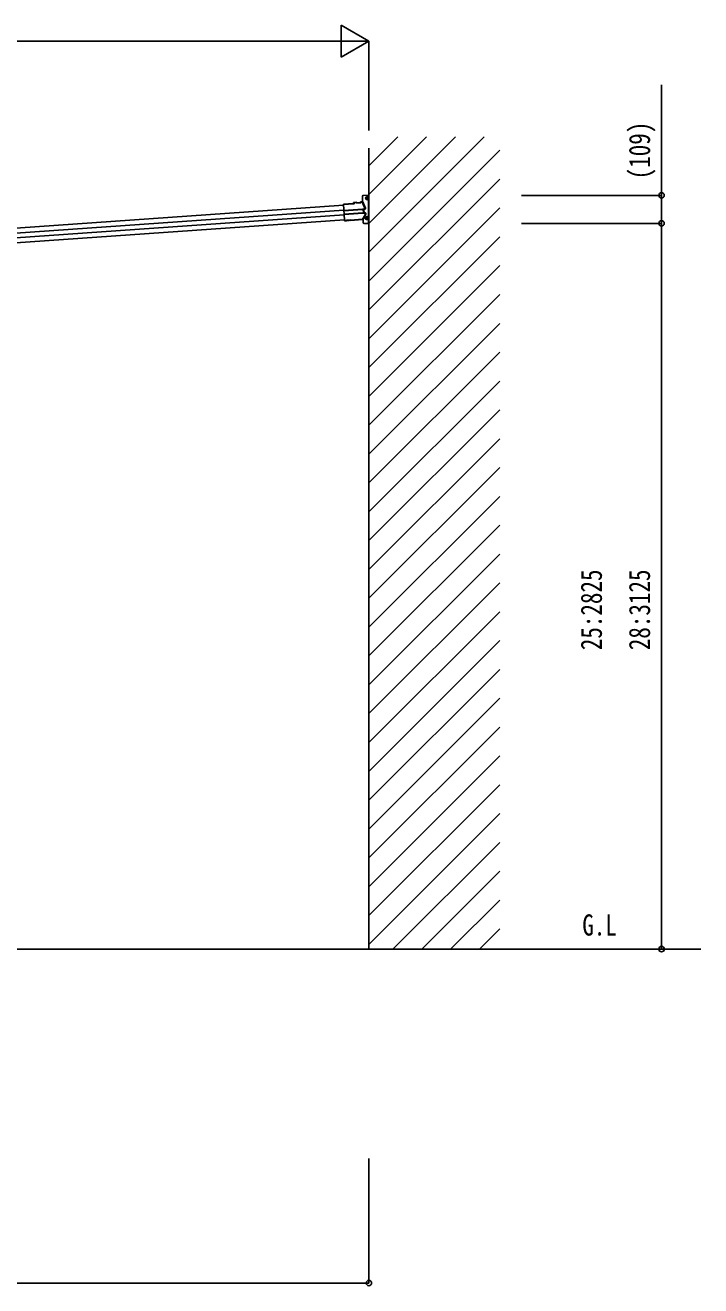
# Model space of a CAD drawing. Units: millimetres, scale not verified. Extents: x -10512 to 10512, y -7425 to 7425.
# Drawn here: x 722 to 3352, y -4823 to 84 of the extents above; entities that cross this region are included whole.
import ezdxf
from ezdxf.enums import TextEntityAlignment as Align

# ---------------------------------------------------------------- set-up
doc = ezdxf.new("R2010")
doc.units = ezdxf.units.MM
doc.header["$LTSCALE"] = 40
for name, color, linetype in [('0-2_USER1', 3, 'Continuous'), ('0-3_YKK_11', 7, 'Continuous'), ('0-5_YKK_13', 4, 'Continuous'), ('0-6_YKK_A1', 4, 'Continuous'), ('0-7_YKK_D', 6, 'Continuous')]:
    doc.layers.add(name, color=color, linetype=linetype)
doc.styles.add('ＭＳ ゴシック', font='')
doc.styles.get('ＭＳ ゴシック').set_extended_font_data('MS Gothic')

msp = doc.modelspace()

# ---------------------------------------------------------------- linework, layer by layer
at = {"layer": '0-3_YKK_11'}
for p, q in [((2052.55, -597.31), (2052.55, -581.51)), ((2044.65, -589.41), (2060.45, -589.41)), ((2055.05, -588.91), (2054.05, -588.91)), ((2043.85, -666.91), (2059.65, -666.91)), ((2051.75, -674.81), (2051.75, -659.01)), ((2054.25, -666.41), (2053.25, -666.41))]:
    msp.add_line(p, q, dxfattribs=at)
for points in [[(2053.05, -587.91), (2053.05, -586.91), (2052.05, -586.91), (2052.05, -587.91)], [(2051.05, -588.91), (2050.05, -588.91), (2050.05, -589.91), (2051.05, -589.91)], [(2052.05, -590.91), (2052.05, -591.91), (2053.05, -591.91), (2053.05, -590.91)], [(2054.05, -589.91), (2055.05, -589.91), (2055.05, -588.91)], [(2050.25, -666.41), (2049.25, -666.41), (2049.25, -667.41), (2050.25, -667.41)], [(2052.25, -665.41), (2052.25, -664.41), (2051.25, -664.41), (2051.25, -665.41)], [(2051.25, -668.41), (2051.25, -669.41), (2052.25, -669.41), (2052.25, -668.41)], [(2053.25, -667.41), (2054.25, -667.41), (2054.25, -666.41)]]:
    msp.add_lwpolyline(points, dxfattribs=at)
for centre in [(2052.55, -589.41), (2051.75, -666.91)]:
    msp.add_circle(centre, 5.9, dxfattribs=at)
for centre, start, end in [((2051.05, -587.91), 270, 0), ((2054.05, -587.91), 180.00002, 270), ((2051.05, -590.91), 0, 89.99998), ((2054.05, -590.91), 89.99998, 180.00002), ((2050.25, -665.41), 270, 0), ((2050.25, -668.41), 0, 89.99998), ((2053.25, -665.41), 180.00002, 270), ((2053.25, -668.41), 89.99998, 180.00002)]:
    msp.add_arc(centre, 1, start, end, dxfattribs=at)
at = {"layer": '0-5_YKK_13'}
for p, q in [((2034.15, -581.92), (2034.15, -601.41)), ((2058.65, -577.41), (2036.94, -578.93)), ((2058.65, -577.41), (2058.65, -687.41)), ((1958.42, -617.54), (1960.88, -617.37)), ((1999.87, -610.13), (1960.56, -612.88)), ((1960.67, -614.38), (1960.56, -612.88)), ((1960.67, -614.38), (2001.47, -611.53)), ((1960.67, -614.38), (1964.83, -673.93)), ((1962.24, -636.83), (2035.15, -631.74)), ((2035.23, -632.97), (1962.33, -638.07)), ((2012.43, -604.84), (1999.56, -605.74)), ((1999.56, -605.74), (1999.87, -610.13)), ((2012.53, -606.34), (2001.16, -607.14)), ((2001.47, -611.53), (2001.16, -607.14)), ((2001.16, -607.14), (2001.74, -607.72)), ((2002.18, -612.15), (2001.47, -611.53)), ((2012.54, -606.37), (2011.24, -606.46)), ((2011.24, -606.46), (2011.38, -608.42)), ((2011.38, -608.42), (2028.34, -607.24)), ((2012.53, -606.34), (2012.43, -604.84)), ((2012.43, -604.84), (2012.63, -605.44)), ((2012.53, -606.34), (2012.54, -606.37)), ((2012.54, -606.37), (2012.58, -606.84)), ((2026.93, -605.83), (2012.58, -606.84)), ((2016.76, -606.54), (2016.86, -608.04)), ((2022.85, -607.62), (2022.74, -606.13)), ((2026.68, -604.46), (2026.79, -603.84)), ((2031.97, -603.48), (2026.79, -603.84)), ((2026.93, -605.83), (2026.89, -605.37)), ((2028.34, -607.24), (2028.2, -605.28)), ((2034.15, -601.41), (2046.43, -627.67)), ((2036.64, -631.63), (2037.55, -631.57)), ((2037, -632.96), (2037.52, -632.92)), ((2043.46, -629.99), (2037.55, -631.57)), ((2037.55, -631.57), (2038.69, -647.9)), ((2038.22, -632.76), (2039.14, -632.7)), ((2044.49, -631.84), (2039.75, -633.11)), ((2039.75, -633.11), (2040.67, -646.21)), ((2036.2, -646.84), (1963.3, -651.93)), ((1963.38, -653.17), (2036.29, -648.07)), ((1964.93, -675.37), (1964.83, -673.93)), ((1964.93, -675.37), (1964.97, -675.82)), ((1972.45, -675.3), (1964.97, -675.82)), ((1981.72, -674.65), (1972.45, -675.3)), ((1972.52, -676.4), (1972.45, -675.3)), ((1972.55, -676.8), (1972.52, -676.4)), ((1981.72, -674.65), (1981.9, -674.27)), ((1981.83, -676.15), (1982, -675.77)), ((1981.9, -674.27), (1987.88, -673.85)), ((1981.9, -674.27), (1982, -675.77)), ((1982, -675.77), (1987.99, -675.35)), ((1987.88, -673.85), (1988.11, -674.2)), ((2035.17, -670.91), (1988.11, -674.2)), ((1988.11, -674.2), (1988.21, -675.7)), ((2034.36, -672.48), (1988.21, -675.7)), ((2048.01, -651.15), (2037.15, -672.41)), ((2037.15, -672.41), (2037.15, -684.41)), ((2037.18, -647.95), (2037.41, -647.93)), ((2037.78, -647.96), (2038.69, -647.9)), ((2038.47, -646.57), (2037.96, -646.6)), ((2038.69, -647.9), (2044.73, -648.64)), ((2039.19, -646.63), (2040.11, -646.56)), ((2040.67, -646.21), (2045.69, -646.8)), ((2040.15, -687.41), (2058.65, -687.41))]:
    msp.add_line(p, q, dxfattribs=at)
for points in [[(2032.4, -604.95), (2026.9, -605.34), (2026.79, -603.84)], [(2028.2, -605.28), (2026.89, -605.37), (2026.9, -605.34)], [(2033.55, -605.6), (2039.07, -616.83), (2044.31, -628.2)], [(2043.85, -631.43), (2039.14, -632.7), (2040.11, -646.56), (2044.92, -647.15)], [(1972.52, -676.4), (1965.04, -676.93), (1964.97, -675.82)], [(1972.55, -676.8), (1965.07, -677.32), (1965.04, -676.93)], [(1981.72, -674.65), (1981.83, -676.15), (1972.55, -676.8)], [(1987.88, -673.85), (1987.99, -675.35), (1988.21, -675.7)], [(2045.74, -650.51), (2040.58, -660.77), (2035.17, -670.91)]]:
    msp.add_lwpolyline(points, dxfattribs=at)
for centre, radius in [((2052.55, -589.41), 2.25), ((2051.75, -666.91), 2)]:
    msp.add_circle(centre, radius, dxfattribs=at)
for centre, radius, start, end in [((2037.15, -581.92), 3, 94, 180), ((2032.19, -606.66), 3.19, 26.86597, 94.02466), ((2032.48, -606.15), 1.2, 26.89869, 94.02902), ((1587.21, -832.04), 502, 24.03393, 26.8619), ((2043.12, -628.73), 1.3, 285.12702, 24.10936), ((2043.13, -628.73), 2.8, 285, 24.03393), ((2043.72, -628.94), 3, 285, 25.07003), ((2034.13, -669.29), 3.19, 273.987, 331.41712), ((1596.13, -430.63), 502, 331.41438, 333.93986), ((2040.15, -684.41), 3, 180, 270), ((2044.57, -649.93), 1.3, 333.87402, 82.86161), ((2044.58, -649.93), 2.8, 333.93986, 83), ((2045.34, -649.78), 3, 332.94452, 83.23132)]:
    msp.add_arc(centre, radius, start, end, dxfattribs=at)
for centre, major_axis, ratio, start_param, end_param in [((2001.82, -608.92), (-0.08, 1.2), 0.052408, 5.1044164, 6.2220988), ((1991, -800.9), (-34.91, 499.28), 0.052408, 5.0964197, 5.1044164), ((2012.85, -608.63), (-0.22, 3.19), 0.016053, 5.3122341, 6.2220988), ((2026.9, -607.65), (-0.22, 3.19), 0.016053, 0.0610865, 0.9709512), ((2035.17, -632.03), (1.5, 0.1), 0.19438, 0.8222243, 1.5707963), ((2035.27, -633.55), (2.99, 0.21), 0.19438, 0.9410649, 1.5707963), ((2035.17, -632.03), (1.48, 0.4), 0.014741, 0.0756738, 0.8193583), ((2035.27, -633.55), (2.95, 0.79), 0.014741, 0.0756738, 0.7041788), ((2036.16, -646.25), (2.99, 0.21), 0.19438, 4.712389, 5.3421204), ((2036.27, -647.78), (1.5, 0.1), 0.19438, 4.712389, 5.3570179), ((2036.27, -647.78), (1.52, -0.19), 0.014741, 5.567803, 6.2075115), ((2036.16, -646.25), (3.03, -0.37), 0.014741, 5.5790065, 6.2075115)]:
    msp.add_ellipse(centre, major_axis=major_axis, ratio=ratio, start_param=start_param, end_param=end_param, dxfattribs=at)
at = {"layer": '0-6_YKK_A1'}
for p, q in [((2059.73, -463.1), (2171.98, -350.85)), ((2059.73, -575.35), (2284.23, -350.85)), ((2059.73, -687.61), (2396.49, -350.85)), ((2059.73, -799.86), (2508.74, -350.85)), ((2059.73, -394.85), (2059.73, -3512.52)), ((2059.73, -912.11), (2568.96, -402.88)), ((2059.73, -1024.37), (2568.96, -515.14)), ((-1736.72, -874.6), (1960.79, -616.07)), ((-1735.3, -894.91), (1962.21, -636.38)), ((2059.73, -1136.62), (2568.96, -627.39)), ((1963.41, -653.6), (-1734.09, -912.15)), ((1964.83, -673.91), (-1732.67, -932.46)), ((2059.73, -1248.87), (2568.96, -739.64)), ((2059.73, -1361.13), (2568.96, -851.89)), ((2059.73, -1473.38), (2568.96, -964.15)), ((2059.73, -1585.63), (2568.96, -1076.4)), ((2059.73, -1697.88), (2568.96, -1188.65)), ((2059.73, -1810.14), (2568.96, -1300.91)), ((2059.73, -1922.39), (2568.96, -1413.16)), ((2059.73, -2034.64), (2568.96, -1525.41)), ((2059.73, -2146.9), (2568.96, -1637.67)), ((2059.73, -2259.15), (2568.96, -1749.92)), ((2059.73, -2371.4), (2568.96, -1862.17)), ((2059.73, -2483.66), (2568.96, -1974.43)), ((2059.73, -2595.91), (2568.96, -2086.68)), ((2059.73, -2708.16), (2568.96, -2198.93)), ((2059.73, -2820.42), (2568.96, -2311.19)), ((2059.73, -2932.67), (2568.96, -2423.44)), ((2059.73, -3044.92), (2568.96, -2535.69)), ((2059.73, -3157.18), (2568.96, -2647.95)), ((2059.73, -3269.43), (2568.96, -2760.2)), ((2059.73, -3381.68), (2568.96, -2872.45)), ((2059.73, -3493.94), (2568.96, -2984.71)), ((2153.4, -3512.52), (2568.96, -3096.96)), ((2265.65, -3512.52), (2568.96, -3209.21)), ((2377.9, -3512.52), (2568.96, -3321.47)), ((2490.16, -3512.52), (2568.96, -3433.72)), ((-1481.59, -3512.51), (2379.99, -3512.51)), ((-754.95, -3512.52), (3351.73, -3512.52))]:
    msp.add_line(p, q, dxfattribs=at)
at = {"layer": '0-7_YKK_D'}
for p, q in [((2059.73, 21.68), (1951.47, 84.18)), ((1951.47, 84.18), (1951.47, -40.82)), ((-1726.42, 21.68), (1934.73, 21.68)), ((2059.73, 21.68), (1843.22, 21.68)), ((2059.73, 21.68), (1951.47, -40.82)), ((2059.73, -326.25), (2059.73, 22.68)), ((2653.75, -578.32), (3199.87, -578.32)), ((2653.75, -687.2), (3199.87, -687.2)), ((2653.75, -687.2), (3199.87, -687.2)), ((3198.87, -3512.52), (3198.87, -687.2)), ((2059.73, -4327.65), (2059.73, -4813.52)), ((-801.45, -4812.52), (2059.73, -4812.52))]:
    msp.add_line(p, q, dxfattribs=at)
msp.add_lwpolyline([(3198.87, -687.2), (3198.87, -578.32), (3198.87, -147.82)], dxfattribs=at)
for centre in [(3198.87, -578.32), (3198.87, -687.2), (3198.87, -687.2), (3198.87, -3512.52), (2059.73, -4812.52)]:
    msp.add_circle(centre, 10.62, dxfattribs=at)

# ---------------------------------------------------------------- texts
at = {"layer": '0-2_USER1', "style": 'ＭＳ ゴシック', "width": 0.8}
msp.add_text('G.L', height=82.48, dxfattribs=at).set_placement((2890.51, -3484.5), align=Align.BOTTOM_LEFT)
at = {"layer": '0-7_YKK_D', "style": 'ＭＳ ゴシック', "width": 0.8}
for s, p in [('(109)', (3178.87, -515.82)), ('25:2825', (2991.37, -2348.86)), ('28:3125', (3178.87, -2348.86))]:
    msp.add_text(s, height=82.48, rotation=90, dxfattribs=at).set_placement(p, align=Align.BOTTOM_LEFT)

doc.saveas('drawing.dxf')
